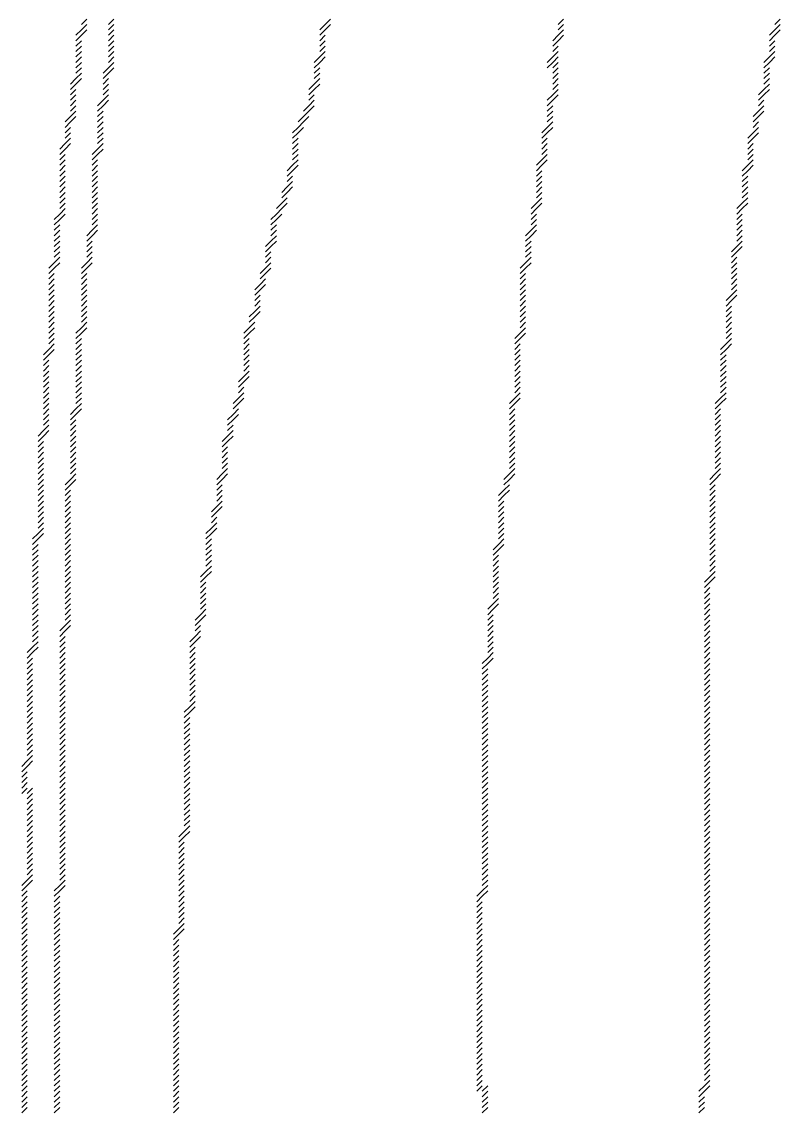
# Model space of a CAD drawing. Header units: metres. Extents: x 5 to 1923, y 5 to 1083.
# Drawn here: x 486 to 626, y 293.5 to 494.5 of the extents above; entities that cross this region are included whole.
import ezdxf

# ---------------------------------------------------------------- set-up
doc = ezdxf.new("R2010")
doc.units = ezdxf.units.M

msp = doc.modelspace()

# ---------------------------------------------------------------- linework, layer by layer
for p, q in [((497, 494), (498, 495)), ((502, 494), (503, 495)), ((542, 494), (543, 495)), ((585, 494), (586, 495)), ((625, 494), (626, 495)), ((496, 492), (497, 493)), ((497, 493), (498, 494)), ((497, 492), (498, 493)), ((502, 493), (503, 494)), ((502, 492), (503, 493)), ((541, 493), (542, 494)), ((541, 492), (542, 493)), ((542, 493), (543, 494)), ((585, 493), (586, 494)), ((585, 492), (586, 493)), ((624, 492), (625, 493)), ((625, 493), (626, 494)), ((625, 492), (626, 493)), ((496, 491), (497, 492)), ((496, 490), (497, 491)), ((502, 491), (503, 492)), ((502, 490), (503, 491)), ((541, 491), (542, 492)), ((541, 490), (542, 491)), ((584, 491), (585, 492)), ((584, 490), (585, 491)), ((585, 491), (586, 492)), ((624, 491), (625, 492)), ((624, 490), (625, 491)), ((496, 489), (497, 490)), ((496, 488), (497, 489)), ((502, 489), (503, 490)), ((502, 488), (503, 489)), ((541, 489), (542, 490)), ((541, 488), (542, 489)), ((584, 489), (585, 490)), ((584, 488), (585, 489)), ((624, 489), (625, 490)), ((624, 488), (625, 489)), ((496, 487), (497, 488)), ((496, 486), (497, 487)), ((502, 487), (503, 488)), ((502, 486), (503, 487)), ((540, 487), (541, 488)), ((540, 486), (541, 487)), ((541, 487), (542, 488)), ((583, 487), (584, 488)), ((583, 486), (584, 487)), ((584, 487), (585, 488)), ((584, 486), (585, 487)), ((623, 487), (624, 488)), ((623, 486), (624, 487)), ((624, 487), (625, 488)), ((496, 485), (497, 486)), ((496, 484), (497, 485)), ((501, 485), (502, 486)), ((501, 484), (502, 485)), ((502, 485), (503, 486)), ((540, 485), (541, 486)), ((540, 484), (541, 485)), ((584, 485), (585, 486)), ((584, 484), (585, 485)), ((623, 485), (624, 486)), ((623, 484), (624, 485)), ((495, 483), (496, 484)), ((495, 482), (496, 483)), ((496, 483), (497, 484)), ((501, 483), (502, 484)), ((501, 482), (502, 483)), ((539, 482), (540, 483)), ((540, 483), (541, 484)), ((540, 482), (541, 483)), ((584, 483), (585, 484)), ((584, 482), (585, 483)), ((623, 483), (624, 484)), ((623, 482), (624, 483)), ((495, 481), (496, 482)), ((495, 480), (496, 481)), ((501, 481), (502, 482)), ((501, 480), (502, 481)), ((539, 481), (540, 482)), ((539, 480), (540, 481)), ((583, 480), (584, 481)), ((584, 481), (585, 482)), ((584, 480), (585, 481)), ((622, 481), (623, 482)), ((622, 480), (623, 481)), ((623, 481), (624, 482)), ((495, 479), (496, 480)), ((495, 478), (496, 479)), ((500, 479), (501, 480)), ((500, 478), (501, 479)), ((501, 479), (502, 480)), ((538, 478), (539, 479)), ((539, 479), (540, 480)), ((539, 478), (540, 479)), ((583, 479), (584, 480)), ((583, 478), (584, 479)), ((622, 479), (623, 480)), ((622, 478), (623, 479)), ((494, 476), (495, 477)), ((495, 477), (496, 478)), ((495, 476), (496, 477)), ((500, 477), (501, 478)), ((500, 476), (501, 477)), ((537, 476), (538, 477)), ((538, 477), (539, 478)), ((538, 476), (539, 477)), ((583, 477), (584, 478)), ((583, 476), (584, 477)), ((621, 477), (622, 478)), ((621, 476), (622, 477)), ((622, 477), (623, 478)), ((494, 475), (495, 476)), ((494, 474), (495, 475)), ((500, 475), (501, 476)), ((500, 474), (501, 475)), ((536, 474), (537, 475)), ((537, 475), (538, 476)), ((537, 474), (538, 475)), ((582, 474), (583, 475)), ((583, 475), (584, 476)), ((583, 474), (584, 475)), ((621, 475), (622, 476)), ((621, 474), (622, 475)), ((494, 473), (495, 474)), ((494, 472), (495, 473)), ((500, 473), (501, 474)), ((500, 472), (501, 473)), ((536, 473), (537, 474)), ((536, 472), (537, 473)), ((582, 473), (583, 474)), ((582, 472), (583, 473)), ((620, 473), (621, 474)), ((620, 472), (621, 473)), ((621, 473), (622, 474)), ((493, 471), (494, 472)), ((493, 470), (494, 471)), ((494, 471), (495, 472)), ((499, 470), (500, 471)), ((500, 471), (501, 472)), ((500, 470), (501, 471)), ((536, 471), (537, 472)), ((536, 470), (537, 471)), ((582, 471), (583, 472)), ((582, 470), (583, 471)), ((620, 471), (621, 472)), ((620, 470), (621, 471)), ((493, 469), (494, 470)), ((493, 468), (494, 469)), ((499, 469), (500, 470)), ((499, 468), (500, 469)), ((536, 469), (537, 470)), ((536, 468), (537, 469)), ((581, 468), (582, 469)), ((582, 469), (583, 470)), ((582, 468), (583, 469)), ((620, 469), (621, 470)), ((620, 468), (621, 469)), ((493, 467), (494, 468)), ((493, 466), (494, 467)), ((499, 467), (500, 468)), ((499, 466), (500, 467)), ((535, 467), (536, 468)), ((535, 466), (536, 467)), ((536, 467), (537, 468)), ((581, 467), (582, 468)), ((581, 466), (582, 467)), ((619, 467), (620, 468)), ((619, 466), (620, 467)), ((620, 467), (621, 468)), ((493, 465), (494, 466)), ((493, 464), (494, 465)), ((499, 465), (500, 466)), ((499, 464), (500, 465)), ((535, 465), (536, 466)), ((535, 464), (536, 465)), ((581, 465), (582, 466)), ((581, 464), (582, 465)), ((619, 465), (620, 466)), ((619, 464), (620, 465)), ((493, 463), (494, 464)), ((493, 462), (494, 463)), ((499, 463), (500, 464)), ((499, 462), (500, 463)), ((534, 463), (535, 464)), ((534, 462), (535, 463)), ((535, 463), (536, 464)), ((581, 463), (582, 464)), ((581, 462), (582, 463)), ((619, 463), (620, 464)), ((619, 462), (620, 463)), ((493, 461), (494, 462)), ((493, 460), (494, 461)), ((499, 461), (500, 462)), ((499, 460), (500, 461)), ((533, 460), (534, 461)), ((534, 461), (535, 462)), ((534, 460), (535, 461)), ((580, 460), (581, 461)), ((581, 461), (582, 462)), ((581, 460), (582, 461)), ((618, 460), (619, 461)), ((619, 461), (620, 462)), ((619, 460), (620, 461)), ((492, 458), (493, 459)), ((493, 459), (494, 460)), ((493, 458), (494, 459)), ((499, 459), (500, 460)), ((499, 458), (500, 459)), ((532, 458), (533, 459)), ((533, 459), (534, 460)), ((533, 458), (534, 459)), ((580, 459), (581, 460)), ((580, 458), (581, 459)), ((618, 459), (619, 460)), ((618, 458), (619, 459)), ((492, 457), (493, 458)), ((492, 456), (493, 457)), ((499, 457), (500, 458)), ((499, 456), (500, 457)), ((532, 457), (533, 458)), ((532, 456), (533, 457)), ((580, 457), (581, 458)), ((580, 456), (581, 457)), ((618, 457), (619, 458)), ((618, 456), (619, 457)), ((492, 455), (493, 456)), ((492, 454), (493, 455)), ((498, 455), (499, 456)), ((498, 454), (499, 455)), ((499, 455), (500, 456)), ((532, 455), (533, 456)), ((532, 454), (533, 455)), ((579, 455), (580, 456)), ((579, 454), (580, 455)), ((580, 455), (581, 456)), ((618, 455), (619, 456)), ((618, 454), (619, 455)), ((492, 453), (493, 454)), ((492, 452), (493, 453)), ((498, 453), (499, 454)), ((498, 452), (499, 453)), ((531, 453), (532, 454)), ((531, 452), (532, 453)), ((532, 453), (533, 454)), ((579, 453), (580, 454)), ((579, 452), (580, 453)), ((617, 452), (618, 453)), ((618, 453), (619, 454)), ((618, 452), (619, 453)), ((492, 451), (493, 452)), ((492, 450), (493, 451)), ((498, 451), (499, 452)), ((498, 450), (499, 451)), ((531, 451), (532, 452)), ((531, 450), (532, 451)), ((579, 451), (580, 452)), ((579, 450), (580, 451)), ((617, 451), (618, 452)), ((617, 450), (618, 451)), ((491, 449), (492, 450)), ((491, 448), (492, 449)), ((492, 449), (493, 450)), ((497, 449), (498, 450)), ((497, 448), (498, 449)), ((498, 449), (499, 450)), ((530, 448), (531, 449)), ((531, 449), (532, 450)), ((531, 448), (532, 449)), ((578, 449), (579, 450)), ((578, 448), (579, 449)), ((579, 449), (580, 450)), ((617, 449), (618, 450)), ((617, 448), (618, 449)), ((491, 447), (492, 448)), ((491, 446), (492, 447)), ((497, 447), (498, 448)), ((497, 446), (498, 447)), ((530, 447), (531, 448)), ((530, 446), (531, 447)), ((578, 447), (579, 448)), ((578, 446), (579, 447)), ((617, 447), (618, 448)), ((617, 446), (618, 447)), ((491, 445), (492, 446)), ((491, 444), (492, 445)), ((497, 445), (498, 446)), ((497, 444), (498, 445)), ((529, 445), (530, 446)), ((529, 444), (530, 445)), ((530, 445), (531, 446)), ((578, 445), (579, 446)), ((578, 444), (579, 445)), ((617, 445), (618, 446)), ((617, 444), (618, 445)), ((491, 443), (492, 444)), ((491, 442), (492, 443)), ((497, 443), (498, 444)), ((497, 442), (498, 443)), ((529, 443), (530, 444)), ((529, 442), (530, 443)), ((578, 443), (579, 444)), ((578, 442), (579, 443)), ((616, 443), (617, 444)), ((616, 442), (617, 443)), ((617, 443), (618, 444)), ((491, 441), (492, 442)), ((491, 440), (492, 441)), ((497, 441), (498, 442)), ((497, 440), (498, 441)), ((528, 440), (529, 441)), ((529, 441), (530, 442)), ((529, 440), (530, 441)), ((578, 441), (579, 442)), ((578, 440), (579, 441)), ((616, 441), (617, 442)), ((616, 440), (617, 441)), ((491, 439), (492, 440)), ((491, 438), (492, 439)), ((497, 439), (498, 440)), ((497, 438), (498, 439)), ((528, 439), (529, 440)), ((528, 438), (529, 439)), ((578, 439), (579, 440)), ((578, 438), (579, 439)), ((616, 439), (617, 440)), ((616, 438), (617, 439)), ((491, 437), (492, 438)), ((491, 436), (492, 437)), ((496, 437), (497, 438)), ((496, 436), (497, 437)), ((497, 437), (498, 438)), ((527, 437), (528, 438)), ((527, 436), (528, 437)), ((528, 437), (529, 438)), ((577, 436), (578, 437)), ((578, 437), (579, 438)), ((578, 436), (579, 437)), ((616, 437), (617, 438)), ((616, 436), (617, 437)), ((491, 435), (492, 436)), ((491, 434), (492, 435)), ((496, 435), (497, 436)), ((496, 434), (497, 435)), ((527, 435), (528, 436)), ((527, 434), (528, 435)), ((577, 435), (578, 436)), ((577, 434), (578, 435)), ((615, 434), (616, 435)), ((616, 435), (617, 436)), ((616, 434), (617, 435)), ((490, 433), (491, 434)), ((490, 432), (491, 433)), ((491, 433), (492, 434)), ((496, 433), (497, 434)), ((496, 432), (497, 433)), ((527, 433), (528, 434)), ((527, 432), (528, 433)), ((577, 433), (578, 434)), ((577, 432), (578, 433)), ((615, 433), (616, 434)), ((615, 432), (616, 433)), ((490, 431), (491, 432)), ((490, 430), (491, 431)), ((496, 431), (497, 432)), ((496, 430), (497, 431)), ((527, 431), (528, 432)), ((527, 430), (528, 431)), ((577, 431), (578, 432)), ((577, 430), (578, 431)), ((615, 431), (616, 432)), ((615, 430), (616, 431)), ((490, 429), (491, 430)), ((490, 428), (491, 429)), ((496, 429), (497, 430)), ((496, 428), (497, 429)), ((526, 428), (527, 429)), ((527, 429), (528, 430)), ((527, 428), (528, 429)), ((577, 429), (578, 430)), ((577, 428), (578, 429)), ((615, 429), (616, 430)), ((615, 428), (616, 429)), ((490, 427), (491, 428)), ((490, 426), (491, 427)), ((496, 427), (497, 428)), ((496, 426), (497, 427)), ((526, 427), (527, 428)), ((526, 426), (527, 427)), ((577, 427), (578, 428)), ((577, 426), (578, 427)), ((615, 427), (616, 428)), ((615, 426), (616, 427)), ((490, 425), (491, 426)), ((490, 424), (491, 425)), ((496, 425), (497, 426)), ((496, 424), (497, 425)), ((525, 424), (526, 425)), ((526, 425), (527, 426)), ((526, 424), (527, 425)), ((576, 424), (577, 425)), ((577, 425), (578, 426)), ((577, 424), (578, 425)), ((614, 424), (615, 425)), ((615, 425), (616, 426)), ((615, 424), (616, 425)), ((490, 423), (491, 424)), ((490, 422), (491, 423)), ((495, 422), (496, 423)), ((496, 423), (497, 424)), ((496, 422), (497, 423)), ((525, 423), (526, 424)), ((525, 422), (526, 423)), ((576, 423), (577, 424)), ((576, 422), (577, 423)), ((614, 423), (615, 424)), ((614, 422), (615, 423)), ((490, 421), (491, 422)), ((490, 420), (491, 421)), ((495, 421), (496, 422)), ((495, 420), (496, 421)), ((524, 421), (525, 422)), ((524, 420), (525, 421)), ((525, 421), (526, 422)), ((576, 421), (577, 422)), ((576, 420), (577, 421)), ((614, 421), (615, 422)), ((614, 420), (615, 421)), ((489, 418), (490, 419)), ((490, 419), (491, 420)), ((490, 418), (491, 419)), ((495, 419), (496, 420)), ((495, 418), (496, 419)), ((524, 419), (525, 420)), ((524, 418), (525, 419)), ((576, 419), (577, 420)), ((576, 418), (577, 419)), ((614, 419), (615, 420)), ((614, 418), (615, 419)), ((489, 417), (490, 418)), ((489, 416), (490, 417)), ((495, 417), (496, 418)), ((495, 416), (496, 417)), ((523, 417), (524, 418)), ((523, 416), (524, 417)), ((524, 417), (525, 418)), ((576, 417), (577, 418)), ((576, 416), (577, 417)), ((614, 417), (615, 418)), ((614, 416), (615, 417)), ((489, 415), (490, 416)), ((489, 414), (490, 415)), ((495, 415), (496, 416)), ((495, 414), (496, 415)), ((523, 415), (524, 416)), ((523, 414), (524, 415)), ((576, 415), (577, 416)), ((576, 414), (577, 415)), ((614, 415), (615, 416)), ((614, 414), (615, 415)), ((489, 413), (490, 414)), ((489, 412), (490, 413)), ((495, 413), (496, 414)), ((495, 412), (496, 413)), ((523, 413), (524, 414)), ((523, 412), (524, 413)), ((576, 413), (577, 414)), ((576, 412), (577, 413)), ((614, 413), (615, 414)), ((614, 412), (615, 413)), ((489, 411), (490, 412)), ((489, 410), (490, 411)), ((495, 411), (496, 412)), ((495, 410), (496, 411)), ((522, 410), (523, 411)), ((523, 411), (524, 412)), ((523, 410), (524, 411)), ((575, 410), (576, 411)), ((576, 411), (577, 412)), ((576, 410), (577, 411)), ((613, 410), (614, 411)), ((614, 411), (615, 412)), ((614, 410), (615, 411)), ((489, 409), (490, 410)), ((489, 408), (490, 409)), ((494, 409), (495, 410)), ((494, 408), (495, 409)), ((495, 409), (496, 410)), ((522, 409), (523, 410)), ((522, 408), (523, 409)), ((575, 409), (576, 410)), ((575, 408), (576, 409)), ((613, 409), (614, 410)), ((613, 408), (614, 409)), ((489, 407), (490, 408)), ((489, 406), (490, 407)), ((494, 407), (495, 408)), ((494, 406), (495, 407)), ((522, 407), (523, 408)), ((522, 406), (523, 407)), ((574, 407), (575, 408)), ((574, 406), (575, 407)), ((575, 407), (576, 408)), ((613, 407), (614, 408)), ((613, 406), (614, 407)), ((489, 405), (490, 406)), ((489, 404), (490, 405)), ((494, 405), (495, 406)), ((494, 404), (495, 405)), ((521, 404), (522, 405)), ((522, 405), (523, 406)), ((522, 404), (523, 405)), ((574, 405), (575, 406)), ((574, 404), (575, 405)), ((613, 405), (614, 406)), ((613, 404), (614, 405)), ((489, 403), (490, 404)), ((489, 402), (490, 403)), ((489, 401), (490, 402)), ((494, 403), (495, 404)), ((494, 402), (495, 403)), ((494, 401), (495, 402)), ((521, 403), (522, 404)), ((521, 402), (522, 403)), ((521, 401), (522, 402)), ((574, 403), (575, 404)), ((574, 402), (575, 403)), ((574, 401), (575, 402)), ((613, 403), (614, 404)), ((613, 402), (614, 403)), ((613, 401), (614, 402)), ((488, 399), (489, 400)), ((489, 400), (490, 401)), ((489, 399), (490, 400)), ((494, 400), (495, 401)), ((494, 399), (495, 400)), ((520, 400), (521, 401)), ((520, 399), (521, 400)), ((521, 400), (522, 401)), ((574, 400), (575, 401)), ((574, 399), (575, 400)), ((613, 400), (614, 401)), ((613, 399), (614, 400)), ((488, 398), (489, 399)), ((488, 397), (489, 398)), ((494, 398), (495, 399)), ((494, 397), (495, 398)), ((520, 398), (521, 399)), ((520, 397), (521, 398)), ((573, 397), (574, 398)), ((574, 398), (575, 399)), ((574, 397), (575, 398)), ((613, 398), (614, 399)), ((613, 397), (614, 398)), ((488, 396), (489, 397)), ((488, 395), (489, 396)), ((494, 396), (495, 397)), ((494, 395), (495, 396)), ((520, 396), (521, 397)), ((520, 395), (521, 396)), ((573, 396), (574, 397)), ((573, 395), (574, 396)), ((613, 396), (614, 397)), ((613, 395), (614, 396)), ((488, 394), (489, 395)), ((488, 393), (489, 394)), ((494, 394), (495, 395)), ((494, 393), (495, 394)), ((520, 394), (521, 395)), ((520, 393), (521, 394)), ((573, 394), (574, 395)), ((573, 393), (574, 394)), ((613, 394), (614, 395)), ((613, 393), (614, 394)), ((488, 392), (489, 393)), ((488, 391), (489, 392)), ((494, 392), (495, 393)), ((494, 391), (495, 392)), ((519, 392), (520, 393)), ((519, 391), (520, 392)), ((520, 392), (521, 393)), ((573, 392), (574, 393)), ((573, 391), (574, 392)), ((612, 391), (613, 392)), ((613, 392), (614, 393)), ((613, 391), (614, 392)), ((488, 390), (489, 391)), ((488, 389), (489, 390)), ((494, 390), (495, 391)), ((494, 389), (495, 390)), ((519, 390), (520, 391)), ((519, 389), (520, 390)), ((573, 390), (574, 391)), ((573, 389), (574, 390)), ((612, 390), (613, 391)), ((612, 389), (613, 390)), ((488, 388), (489, 389)), ((488, 387), (489, 388)), ((494, 388), (495, 389)), ((494, 387), (495, 388)), ((519, 388), (520, 389)), ((519, 387), (520, 388)), ((573, 388), (574, 389)), ((573, 387), (574, 388)), ((612, 388), (613, 389)), ((612, 387), (613, 388)), ((488, 386), (489, 387)), ((488, 385), (489, 386)), ((494, 386), (495, 387)), ((494, 385), (495, 386)), ((519, 386), (520, 387)), ((519, 385), (520, 386)), ((572, 386), (573, 387)), ((572, 385), (573, 386)), ((573, 386), (574, 387)), ((612, 386), (613, 387)), ((612, 385), (613, 386)), ((488, 384), (489, 385)), ((488, 383), (489, 384)), ((494, 384), (495, 385)), ((494, 383), (495, 384)), ((518, 384), (519, 385)), ((518, 383), (519, 384)), ((519, 384), (520, 385)), ((572, 384), (573, 385)), ((572, 383), (573, 384)), ((612, 384), (613, 385)), ((612, 383), (613, 384)), ((488, 382), (489, 383)), ((488, 381), (489, 382)), ((493, 382), (494, 383)), ((493, 381), (494, 382)), ((494, 382), (495, 383)), ((518, 382), (519, 383)), ((518, 381), (519, 382)), ((572, 382), (573, 383)), ((572, 381), (573, 382)), ((612, 382), (613, 383)), ((612, 381), (613, 382)), ((488, 380), (489, 381)), ((488, 379), (489, 380)), ((493, 380), (494, 381)), ((493, 379), (494, 380)), ((517, 380), (518, 381)), ((517, 379), (518, 380)), ((518, 380), (519, 381)), ((572, 380), (573, 381)), ((572, 379), (573, 380)), ((612, 380), (613, 381)), ((612, 379), (613, 380)), ((487, 378), (488, 379)), ((487, 377), (488, 378)), ((488, 378), (489, 379)), ((493, 378), (494, 379)), ((493, 377), (494, 378)), ((517, 378), (518, 379)), ((517, 377), (518, 378)), ((572, 378), (573, 379)), ((572, 377), (573, 378)), ((612, 378), (613, 379)), ((612, 377), (613, 378)), ((487, 376), (488, 377)), ((487, 375), (488, 376)), ((493, 376), (494, 377)), ((493, 375), (494, 376)), ((517, 376), (518, 377)), ((517, 375), (518, 376)), ((571, 376), (572, 377)), ((571, 375), (572, 376)), ((572, 376), (573, 377)), ((612, 376), (613, 377)), ((612, 375), (613, 376)), ((487, 374), (488, 375)), ((487, 373), (488, 374)), ((493, 374), (494, 375)), ((493, 373), (494, 374)), ((517, 374), (518, 375)), ((517, 373), (518, 374)), ((571, 374), (572, 375)), ((571, 373), (572, 374)), ((612, 374), (613, 375)), ((612, 373), (613, 374)), ((487, 372), (488, 373)), ((487, 371), (488, 372)), ((493, 372), (494, 373)), ((493, 371), (494, 372)), ((517, 372), (518, 373)), ((517, 371), (518, 372)), ((571, 372), (572, 373)), ((571, 371), (572, 372)), ((612, 372), (613, 373)), ((612, 371), (613, 372)), ((487, 370), (488, 371)), ((487, 369), (488, 370)), ((493, 370), (494, 371)), ((493, 369), (494, 370)), ((517, 370), (518, 371)), ((517, 369), (518, 370)), ((571, 370), (572, 371)), ((571, 369), (572, 370)), ((612, 370), (613, 371)), ((612, 369), (613, 370)), ((487, 368), (488, 369)), ((487, 367), (488, 368)), ((493, 368), (494, 369)), ((493, 367), (494, 368)), ((516, 367), (517, 368)), ((517, 368), (518, 369)), ((517, 367), (518, 368)), ((571, 368), (572, 369)), ((571, 367), (572, 368)), ((612, 368), (613, 369)), ((612, 367), (613, 368)), ((487, 366), (488, 367)), ((487, 365), (488, 366)), ((493, 366), (494, 367)), ((493, 365), (494, 366)), ((516, 366), (517, 367)), ((516, 365), (517, 366)), ((571, 366), (572, 367)), ((571, 365), (572, 366)), ((612, 366), (613, 367)), ((612, 365), (613, 366)), ((487, 364), (488, 365)), ((487, 363), (488, 364)), ((493, 364), (494, 365)), ((493, 363), (494, 364)), ((516, 364), (517, 365)), ((516, 363), (517, 364)), ((571, 364), (572, 365)), ((571, 363), (572, 364)), ((612, 364), (613, 365)), ((612, 363), (613, 364)), ((487, 362), (488, 363)), ((487, 361), (488, 362)), ((493, 362), (494, 363)), ((493, 361), (494, 362)), ((516, 362), (517, 363)), ((516, 361), (517, 362)), ((571, 362), (572, 363)), ((571, 361), (572, 362)), ((612, 362), (613, 363)), ((612, 361), (613, 362)), ((487, 360), (488, 361)), ((487, 359), (488, 360)), ((493, 360), (494, 361)), ((493, 359), (494, 360)), ((516, 360), (517, 361)), ((516, 359), (517, 360)), ((571, 360), (572, 361)), ((571, 359), (572, 360)), ((612, 360), (613, 361)), ((612, 359), (613, 360)), ((486, 357), (487, 358)), ((487, 358), (488, 359)), ((487, 357), (488, 358)), ((493, 358), (494, 359)), ((493, 357), (494, 358)), ((516, 358), (517, 359)), ((516, 357), (517, 358)), ((571, 358), (572, 359)), ((571, 357), (572, 358)), ((612, 358), (613, 359)), ((612, 357), (613, 358)), ((486, 356), (487, 357)), ((486, 355), (487, 356)), ((493, 356), (494, 357)), ((493, 355), (494, 356)), ((516, 356), (517, 357)), ((516, 355), (517, 356)), ((571, 356), (572, 357)), ((571, 355), (572, 356)), ((612, 356), (613, 357)), ((612, 355), (613, 356)), ((486, 354), (487, 355)), ((486, 353), (487, 354)), ((493, 354), (494, 355)), ((493, 353), (494, 354)), ((516, 354), (517, 355)), ((516, 353), (517, 354)), ((571, 354), (572, 355)), ((571, 353), (572, 354)), ((612, 354), (613, 355)), ((612, 353), (613, 354)), ((486, 352), (487, 353)), ((487, 352), (488, 353)), ((487, 351), (488, 352)), ((493, 352), (494, 353)), ((493, 351), (494, 352)), ((516, 352), (517, 353)), ((516, 351), (517, 352)), ((571, 352), (572, 353)), ((571, 351), (572, 352)), ((612, 352), (613, 353)), ((612, 351), (613, 352)), ((487, 350), (488, 351)), ((487, 349), (488, 350)), ((493, 350), (494, 351)), ((493, 349), (494, 350)), ((516, 350), (517, 351)), ((516, 349), (517, 350)), ((571, 350), (572, 351)), ((571, 349), (572, 350)), ((612, 350), (613, 351)), ((612, 349), (613, 350)), ((487, 348), (488, 349)), ((487, 347), (488, 348)), ((493, 348), (494, 349)), ((493, 347), (494, 348)), ((516, 348), (517, 349)), ((516, 347), (517, 348)), ((571, 348), (572, 349)), ((571, 347), (572, 348)), ((612, 348), (613, 349)), ((612, 347), (613, 348)), ((487, 346), (488, 347)), ((487, 345), (488, 346)), ((493, 346), (494, 347)), ((493, 345), (494, 346)), ((516, 346), (517, 347)), ((516, 345), (517, 346)), ((571, 346), (572, 347)), ((571, 345), (572, 346)), ((612, 346), (613, 347)), ((612, 345), (613, 346)), ((487, 344), (488, 345)), ((487, 343), (488, 344)), ((493, 344), (494, 345)), ((493, 343), (494, 344)), ((515, 344), (516, 345)), ((515, 343), (516, 344)), ((516, 344), (517, 345)), ((571, 344), (572, 345)), ((571, 343), (572, 344)), ((612, 344), (613, 345)), ((612, 343), (613, 344)), ((487, 342), (488, 343)), ((487, 341), (488, 342)), ((493, 342), (494, 343)), ((493, 341), (494, 342)), ((515, 342), (516, 343)), ((515, 341), (516, 342)), ((571, 342), (572, 343)), ((571, 341), (572, 342)), ((612, 342), (613, 343)), ((612, 341), (613, 342)), ((487, 340), (488, 341)), ((487, 339), (488, 340)), ((493, 340), (494, 341)), ((493, 339), (494, 340)), ((515, 340), (516, 341)), ((515, 339), (516, 340)), ((571, 340), (572, 341)), ((571, 339), (572, 340)), ((612, 340), (613, 341)), ((612, 339), (613, 340)), ((487, 338), (488, 339)), ((487, 337), (488, 338)), ((493, 338), (494, 339)), ((493, 337), (494, 338)), ((515, 338), (516, 339)), ((515, 337), (516, 338)), ((571, 338), (572, 339)), ((571, 337), (572, 338)), ((612, 338), (613, 339)), ((612, 337), (613, 338)), ((486, 335), (487, 336)), ((487, 336), (488, 337)), ((487, 335), (488, 336)), ((493, 336), (494, 337)), ((493, 335), (494, 336)), ((515, 336), (516, 337)), ((515, 335), (516, 336)), ((571, 336), (572, 337)), ((571, 335), (572, 336)), ((612, 336), (613, 337)), ((612, 335), (613, 336)), ((486, 334), (487, 335)), ((486, 333), (487, 334)), ((492, 334), (493, 335)), ((492, 333), (493, 334)), ((493, 334), (494, 335)), ((515, 334), (516, 335)), ((515, 333), (516, 334)), ((570, 333), (571, 334)), ((571, 334), (572, 335)), ((571, 333), (572, 334)), ((612, 334), (613, 335)), ((612, 333), (613, 334)), ((486, 332), (487, 333)), ((486, 331), (487, 332)), ((492, 332), (493, 333)), ((492, 331), (493, 332)), ((515, 332), (516, 333)), ((515, 331), (516, 332)), ((570, 332), (571, 333)), ((570, 331), (571, 332)), ((612, 332), (613, 333)), ((612, 331), (613, 332)), ((486, 330), (487, 331)), ((486, 329), (487, 330)), ((492, 330), (493, 331)), ((492, 329), (493, 330)), ((515, 330), (516, 331)), ((515, 329), (516, 330)), ((570, 330), (571, 331)), ((570, 329), (571, 330)), ((612, 330), (613, 331)), ((612, 329), (613, 330)), ((486, 328), (487, 329)), ((486, 327), (487, 328)), ((492, 328), (493, 329)), ((492, 327), (493, 328)), ((515, 328), (516, 329)), ((515, 327), (516, 328)), ((570, 328), (571, 329)), ((570, 327), (571, 328)), ((612, 328), (613, 329)), ((612, 327), (613, 328)), ((486, 326), (487, 327)), ((486, 325), (487, 326)), ((492, 326), (493, 327)), ((492, 325), (493, 326)), ((514, 326), (515, 327)), ((514, 325), (515, 326)), ((515, 326), (516, 327)), ((570, 326), (571, 327)), ((570, 325), (571, 326)), ((612, 326), (613, 327)), ((612, 325), (613, 326)), ((486, 324), (487, 325)), ((486, 323), (487, 324)), ((492, 324), (493, 325)), ((492, 323), (493, 324)), ((514, 324), (515, 325)), ((514, 323), (515, 324)), ((570, 324), (571, 325)), ((570, 323), (571, 324)), ((612, 324), (613, 325)), ((612, 323), (613, 324)), ((486, 322), (487, 323)), ((486, 321), (487, 322)), ((492, 322), (493, 323)), ((492, 321), (493, 322)), ((514, 322), (515, 323)), ((514, 321), (515, 322)), ((570, 322), (571, 323)), ((570, 321), (571, 322)), ((612, 322), (613, 323)), ((612, 321), (613, 322)), ((486, 320), (487, 321)), ((486, 319), (487, 320)), ((492, 320), (493, 321)), ((492, 319), (493, 320)), ((514, 320), (515, 321)), ((514, 319), (515, 320)), ((570, 320), (571, 321)), ((570, 319), (571, 320)), ((612, 320), (613, 321)), ((612, 319), (613, 320)), ((486, 318), (487, 319)), ((486, 317), (487, 318)), ((492, 318), (493, 319)), ((492, 317), (493, 318)), ((514, 318), (515, 319)), ((514, 317), (515, 318)), ((570, 318), (571, 319)), ((570, 317), (571, 318)), ((612, 318), (613, 319)), ((612, 317), (613, 318)), ((486, 316), (487, 317)), ((486, 315), (487, 316)), ((492, 316), (493, 317)), ((492, 315), (493, 316)), ((514, 316), (515, 317)), ((514, 315), (515, 316)), ((570, 316), (571, 317)), ((570, 315), (571, 316)), ((612, 316), (613, 317)), ((612, 315), (613, 316)), ((486, 314), (487, 315)), ((486, 313), (487, 314)), ((492, 314), (493, 315)), ((492, 313), (493, 314)), ((514, 314), (515, 315)), ((514, 313), (515, 314)), ((570, 314), (571, 315)), ((570, 313), (571, 314)), ((612, 314), (613, 315)), ((612, 313), (613, 314)), ((486, 312), (487, 313)), ((486, 311), (487, 312)), ((492, 312), (493, 313)), ((492, 311), (493, 312)), ((514, 312), (515, 313)), ((514, 311), (515, 312)), ((570, 312), (571, 313)), ((570, 311), (571, 312)), ((612, 312), (613, 313)), ((612, 311), (613, 312)), ((486, 310), (487, 311)), ((486, 309), (487, 310)), ((492, 310), (493, 311)), ((492, 309), (493, 310)), ((514, 310), (515, 311)), ((514, 309), (515, 310)), ((570, 310), (571, 311)), ((570, 309), (571, 310)), ((612, 310), (613, 311)), ((612, 309), (613, 310)), ((486, 308), (487, 309)), ((486, 307), (487, 308)), ((492, 308), (493, 309)), ((492, 307), (493, 308)), ((514, 308), (515, 309)), ((514, 307), (515, 308)), ((570, 308), (571, 309)), ((570, 307), (571, 308)), ((612, 308), (613, 309)), ((612, 307), (613, 308)), ((486, 306), (487, 307)), ((486, 305), (487, 306)), ((492, 306), (493, 307)), ((492, 305), (493, 306)), ((514, 306), (515, 307)), ((514, 305), (515, 306)), ((570, 306), (571, 307)), ((570, 305), (571, 306)), ((612, 306), (613, 307)), ((612, 305), (613, 306)), ((486, 304), (487, 305)), ((486, 303), (487, 304)), ((492, 304), (493, 305)), ((492, 303), (493, 304)), ((514, 304), (515, 305)), ((514, 303), (515, 304)), ((570, 304), (571, 305)), ((570, 303), (571, 304)), ((612, 304), (613, 305)), ((612, 303), (613, 304)), ((486, 302), (487, 303)), ((486, 301), (487, 302)), ((492, 302), (493, 303)), ((492, 301), (493, 302)), ((514, 302), (515, 303)), ((514, 301), (515, 302)), ((570, 302), (571, 303)), ((570, 301), (571, 302)), ((612, 302), (613, 303)), ((612, 301), (613, 302)), ((486, 300), (487, 301)), ((486, 299), (487, 300)), ((492, 300), (493, 301)), ((492, 299), (493, 300)), ((514, 300), (515, 301)), ((514, 299), (515, 300)), ((570, 300), (571, 301)), ((570, 299), (571, 300)), ((612, 300), (613, 301)), ((612, 299), (613, 300)), ((486, 298), (487, 299)), ((486, 297), (487, 298)), ((492, 298), (493, 299)), ((492, 297), (493, 298)), ((514, 298), (515, 299)), ((514, 297), (515, 298)), ((570, 298), (571, 299)), ((570, 297), (571, 298)), ((571, 297), (572, 298)), ((611, 297), (612, 298)), ((612, 298), (613, 299)), ((612, 297), (613, 298)), ((486, 296), (487, 297)), ((486, 295), (487, 296)), ((492, 296), (493, 297)), ((492, 295), (493, 296)), ((514, 296), (515, 297)), ((514, 295), (515, 296)), ((571, 296), (572, 297)), ((571, 295), (572, 296)), ((611, 296), (612, 297)), ((611, 295), (612, 296)), ((486, 294), (487, 295)), ((486, 293), (487, 294)), ((492, 294), (493, 295)), ((492, 293), (493, 294)), ((514, 294), (515, 295)), ((514, 293), (515, 294)), ((571, 294), (572, 295)), ((571, 293), (572, 294)), ((611, 294), (612, 295)), ((611, 293), (612, 294))]:
    msp.add_line(p, q)

doc.saveas('drawing.dxf')
